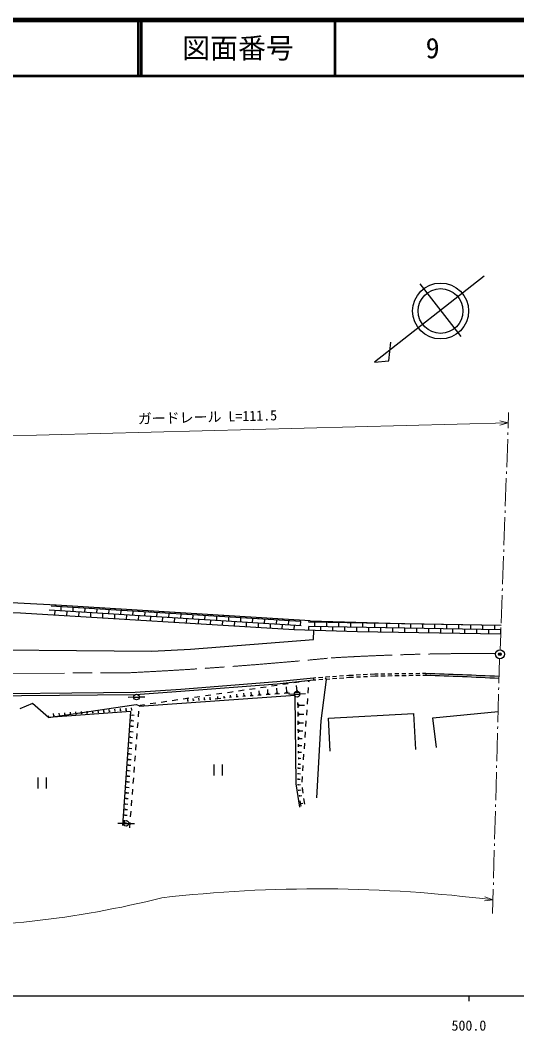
# Model space of a CAD drawing. Units: millimetres, scale not verified. Extents: x 40000 to 680000, y 20000 to 380000.
# Drawn here: x 487596 to 576578, y 198715 to 380000 of the extents above; entities that cross this region are included whole.
import ezdxf
from ezdxf.enums import TextEntityAlignment as Align

# ---------------------------------------------------------------- set-up
doc = ezdxf.new("R2010")
doc.units = ezdxf.units.MM
doc.header["$LTSCALE"] = 1000
doc.header["$PDMODE"] = 32
doc.header["$PDSIZE"] = 500
doc.linetypes.add('CHAIN', pattern=[18.5, 12, -1.5, 3.5, -1.5])
for name, color, linetype, lineweight in [('M-BGD', 7, 'Continuous', 25), ('M-BGD-EXST', 7, 'Continuous', 25), ('M-BMK', 2, 'CHAIN', 13), ('M-BMK-HTXT', 7, 'Continuous', 13), ('M-BMK-SRVR', 3, 'Continuous', 25), ('M-STR-HTXT', 7, 'Continuous', 13), ('M-TTL', 2, 'Continuous', 140), ('M-TTL-BAND', 7, 'Continuous', 25), ('M-TTL-LINE', 7, 'Continuous', 50)]:
    doc.layers.add(name, color=color, linetype=linetype, lineweight=lineweight)
doc.layers.add('M-OTRS', color=6, linetype='Continuous')
doc.layers.add('M-TTL-TXT', color=7, linetype='Continuous')
doc.styles.add('ＭＳ ゴシック', font='')
doc.styles.get('ＭＳ ゴシック').set_extended_font_data('MS Gothic')

msp = doc.modelspace()

# ---------------------------------------------------------------- linework, layer by layer
at = {"layer": 'M-BGD'}
for p, q in [((570745, 334111), (551077, 318678)), ((566611, 323266), (559263, 332689)), ((553665, 318918), (554033, 322253)), ((551077, 318678), (553665, 318918)), ((494027, 275069), (483641, 275585)), ((471250, 274027), (487667, 273717)), ((537968, 271385), (492764, 274156)), ((537876, 272142), (493156, 274883)), ((493791, 273342), (493837, 274090)), ((493883, 274839), (493895, 275041)), ((539552, 272235), (494027, 275069)), ((494910, 274025), (494956, 274773)), ((495937, 273210), (495983, 273959)), ((496029, 274707), (496044, 274943)), ((497056, 273893), (497102, 274642)), ((498083, 273079), (498129, 273827)), ((498175, 274576), (498189, 274809)), ((499202, 273761), (499248, 274510)), ((500321, 274444), (500335, 274676)), ((501348, 273630), (501394, 274379)), ((502467, 274313), (502481, 274542)), ((503494, 273498), (503540, 274247)), ((504613, 274181), (504627, 274409)), ((505640, 273367), (505686, 274115)), ((506759, 274050), (506773, 274275)), ((507786, 273235), (507832, 273984)), ((508905, 273918), (508919, 274142)), ((509932, 273104), (509978, 273852)), ((511051, 273787), (511064, 274008)), ((513197, 273655), (513210, 273874)), ((515343, 273524), (515356, 273741)), ((487667, 273717), (536711, 270711)), ((500229, 272947), (500275, 273696)), ((502375, 272816), (502421, 273564)), ((504521, 272684), (504567, 273433)), ((506667, 272552), (506713, 273301)), ((508813, 272421), (508859, 273170)), ((510959, 272289), (511005, 273038)), ((512078, 272972), (512124, 273721)), ((513105, 272158), (513151, 272906)), ((514224, 272841), (514270, 273589)), ((515251, 272026), (515297, 272775)), ((516370, 272709), (516416, 273458)), ((517397, 271895), (517443, 272643)), ((517489, 273392), (517502, 273607)), ((518516, 272578), (518562, 273326)), ((519543, 271763), (519589, 272512)), ((519635, 273260), (519648, 273474)), ((520662, 272446), (520708, 273195)), ((521689, 271632), (521735, 272380)), ((521781, 273129), (521794, 273340)), ((522808, 272315), (522854, 273063)), ((523835, 271500), (523881, 272249)), ((523927, 272997), (523940, 273207)), ((524954, 272183), (525000, 272932)), ((525981, 271369), (526027, 272117)), ((526073, 272866), (526085, 273073)), ((527100, 272052), (527146, 272800)), ((528127, 271237), (528173, 271986)), ((528219, 272734), (528231, 272940)), ((529246, 271920), (529292, 272669)), ((530365, 272603), (530377, 272806)), ((531392, 271788), (531438, 272537)), ((532511, 272471), (532523, 272672)), ((533538, 271657), (533584, 272406)), ((534657, 272340), (534669, 272539)), ((535684, 271525), (535730, 272274)), ((536803, 272208), (536815, 272405)), ((537830, 271394), (537876, 272142)), ((539343, 272018), (539347, 272248)), ((573764, 271406), (539343, 272018)), ((540405, 271249), (540418, 271998)), ((541493, 271979), (541497, 272178)), ((542554, 271210), (542568, 271960)), ((543643, 271941), (543646, 272115)), ((545792, 271903), (545795, 272052)), ((547942, 271865), (547944, 271989)), ((530273, 271106), (530319, 271854)), ((532419, 270974), (532465, 271723)), ((534565, 270843), (534611, 271591)), ((536711, 270711), (536757, 271460)), ((539319, 270631), (539330, 271268)), ((573738, 270656), (539330, 271268)), ((541468, 270565), (541480, 271229)), ((543617, 270499), (543629, 271191)), ((544704, 271172), (544717, 271922)), ((545766, 270433), (545779, 271153)), ((546854, 271134), (546867, 271884)), ((547915, 270366), (547929, 271115)), ((549003, 271096), (549017, 271846)), ((550065, 270327), (550078, 271077)), ((550092, 271827), (550093, 271926)), ((551153, 271058), (551166, 271807)), ((552215, 270289), (552228, 271038)), ((552241, 271788), (552243, 271863)), ((553303, 271019), (553316, 271769)), ((554364, 270250), (554378, 271000)), ((554391, 271750), (554392, 271800)), ((555452, 270981), (555466, 271731)), ((556514, 270212), (556527, 270962)), ((556541, 271712), (556541, 271746)), ((557602, 270943), (557615, 271693)), ((558664, 270174), (558677, 270924)), ((558690, 271674), (558691, 271714)), ((559752, 270905), (559765, 271655)), ((560813, 270136), (560827, 270886)), ((560840, 271636), (560841, 271682)), ((561901, 270867), (561915, 271617)), ((562963, 270098), (562976, 270848)), ((562990, 271597), (562991, 271649)), ((564051, 270828), (564064, 271578)), ((565113, 270059), (565126, 270809)), ((565139, 271559), (565140, 271617)), ((566201, 270790), (566214, 271540)), ((567262, 270021), (567276, 270771)), ((567289, 271521), (567290, 271585)), ((568350, 270752), (568364, 271502)), ((569412, 269983), (569425, 270733)), ((569439, 271483), (569440, 271552)), ((570500, 270714), (570513, 271464)), ((571562, 269945), (571575, 270695)), ((571588, 271445), (571590, 271520)), ((572650, 270676), (572663, 271426)), ((573711, 269907), (573725, 270657)), ((573738, 271406), (573739, 271488)), ((537598, 261257), (536609, 261110)), ((539356, 261518), (538587, 261404)), ((539341, 261296), (539356, 261518)), ((540563, 262002), (540127, 261971)), ((540127, 261971), (540154, 261604)), ((540588, 261635), (540154, 261604)), ((541810, 262092), (541062, 262038)), ((541834, 261725), (541086, 261671)), ((543056, 262183), (542308, 262129)), ((543081, 261815), (542333, 261761)), ((544303, 262273), (543555, 262219)), ((544328, 261905), (543580, 261851)), ((545550, 262363), (544802, 262309)), ((545575, 261995), (544827, 261941)), ((546484, 262430), (546049, 262399)), ((546507, 262062), (546073, 262031)), ((547326, 262474), (546484, 262430)), ((547344, 262106), (546507, 262062)), ((548575, 262540), (547826, 262500)), ((548592, 262172), (547843, 262133)), ((549823, 262605), (549074, 262566)), ((549841, 262237), (549092, 262198)), ((551165, 262676), (550322, 262631)), ((551177, 262307), (550340, 262263)), ((551714, 262683), (551165, 262676)), ((551740, 262318), (551177, 262307)), ((552964, 262701), (552214, 262690)), ((552990, 262340), (552240, 262327)), ((554214, 262718), (553464, 262708)), ((554240, 262363), (553490, 262349)), ((555464, 262736), (554714, 262725)), ((555489, 262385), (554740, 262372)), ((556714, 262753), (555964, 262743)), ((556739, 262408), (555989, 262394)), ((557964, 262770), (557214, 262760)), ((557989, 262431), (557239, 262417)), ((559213, 262788), (558463, 262777)), ((559239, 262453), (558489, 262440)), ((560263, 262803), (559713, 262795)), ((560302, 262472), (559739, 262462)), ((560263, 262803), (560302, 262472)), ((525498, 259462), (524738, 259354)), ((525728, 259496), (525498, 259462)), ((527706, 259790), (526717, 259643)), ((527706, 258822), (527674, 259281)), ((529685, 260083), (528696, 259936)), ((529045, 258936), (529008, 259479)), ((530474, 259058), (530430, 259690)), ((531663, 260377), (530674, 260230)), ((531997, 259188), (531946, 259915)), ((533641, 260670), (532652, 260523)), ((533835, 259238), (533421, 259209)), ((533725, 259334), (533518, 259319)), ((533621, 259327), (533563, 260155)), ((535620, 260964), (534631, 260817)), ((535838, 259273), (534902, 259208)), ((535595, 259374), (535127, 259341)), ((535470, 259483), (535236, 259466)), ((535353, 259474), (535288, 260410)), ((537744, 259406), (536693, 259333)), ((537472, 259519), (536947, 259482)), ((537332, 259641), (537069, 259623)), ((537200, 259632), (537127, 260683)), ((539203, 259301), (539272, 260298)), ((511873, 257489), (510883, 257344)), ((513851, 257780), (512862, 257635)), ((515830, 258071), (514841, 257925)), ((517809, 258361), (516820, 258216)), ((517746, 257863), (517546, 257848)), ((517646, 257855), (517616, 258254)), ((518743, 257938), (518543, 257923)), ((518643, 257931), (518613, 258330)), ((519788, 258647), (518798, 258506)), ((519740, 258014), (519541, 257999)), ((519640, 258007), (519610, 258405)), ((520737, 258090), (520538, 258075)), ((520637, 258082), (520607, 258481)), ((521768, 258930), (520778, 258789)), ((521734, 258166), (521535, 258150)), ((521635, 258158), (521604, 258557)), ((523529, 258302), (522532, 258226)), ((523748, 259212), (522758, 259071)), ((523030, 258264), (523000, 258663)), ((524293, 258468), (524048, 258451)), ((524171, 258460), (524149, 258766)), ((525432, 258548), (525123, 258526)), ((525278, 258537), (525251, 258923)), ((526647, 258632), (526266, 258606)), ((526457, 258619), (526423, 259095)), ((527944, 258723), (527484, 258691)), ((527821, 258830), (527591, 258814)), ((529326, 258819), (528783, 258781)), ((529181, 258945), (528910, 258927)), ((530801, 258922), (530169, 258878)), ((530632, 259069), (530316, 259047)), ((532373, 259032), (531646, 258981)), ((532179, 259201), (531815, 259175)), ((534050, 259148), (533222, 259091)), ((537382, 256653), (537370, 257595)), ((539065, 257305), (539134, 258303)), ((493616, 255235), (493587, 255634)), ((494613, 255308), (494584, 255707)), ((495610, 255380), (495582, 255779)), ((496608, 255452), (496579, 255851)), ((497605, 255524), (497576, 255923)), ((498603, 255597), (498574, 255995)), ((499700, 255676), (499500, 255662)), ((499600, 255669), (499571, 256068)), ((500697, 255748), (500498, 255734)), ((500597, 255741), (500569, 256140)), ((501695, 255820), (501495, 255806)), ((501595, 255813), (501566, 256212)), ((502692, 255893), (502492, 255878)), ((502592, 255885), (502563, 256284)), ((503689, 255965), (503490, 255950)), ((503590, 255958), (503561, 256357)), ((504687, 256037), (504487, 256023)), ((504587, 256030), (504558, 256429)), ((505684, 256109), (505485, 256095)), ((505584, 256102), (505555, 256501)), ((506681, 256182), (506482, 256167)), ((506582, 256174), (506553, 256573)), ((507679, 256254), (507479, 256239)), ((507579, 256247), (507550, 256646)), ((508784, 255043), (508862, 256040)), ((509101, 257082), (508966, 256936)), ((509894, 257198), (509101, 257082)), ((537403, 255071), (537392, 255906)), ((537497, 256890), (537491, 257361)), ((537504, 255281), (537499, 255699)), ((537613, 257009), (537610, 257245)), ((537612, 257127), (538554, 257139)), ((538927, 255310), (538996, 256308)), ((492718, 255170), (492648, 255165)), ((493715, 255243), (493516, 255228)), ((494713, 255315), (494513, 255300)), ((495710, 255387), (495511, 255373)), ((496708, 255459), (496508, 255445)), ((497705, 255531), (497506, 255517)), ((498702, 255604), (498503, 255589)), ((507552, 254274), (507566, 254473)), ((507559, 254374), (507958, 254345)), ((507623, 255271), (507637, 255471)), ((507630, 255371), (508029, 255343)), ((508629, 253049), (508707, 254046)), ((537421, 253587), (537412, 254322)), ((537603, 253773), (537598, 254140)), ((537600, 253957), (538335, 253966)), ((537607, 255387), (537605, 255596)), ((537606, 255492), (538441, 255502)), ((538789, 253315), (538858, 254312)), ((507410, 252279), (507424, 252478)), ((507417, 252379), (507816, 252350)), ((507481, 253276), (507495, 253476)), ((507488, 253376), (507887, 253348)), ((508474, 251055), (508551, 252052)), ((537439, 252194), (537431, 252835)), ((537597, 252357), (537593, 252677)), ((537595, 252517), (538235, 252525)), ((538651, 251320), (538720, 252317)), ((507268, 250284), (507282, 250483)), ((507275, 250384), (507674, 250355)), ((507339, 251281), (507353, 251481)), ((507346, 251381), (507745, 251353)), ((537456, 250887), (537449, 251439)), ((537592, 251027), (537588, 251303)), ((537590, 251165), (538142, 251172)), ((538513, 249324), (538582, 250322)), ((507126, 248289), (507141, 248488)), ((507133, 248389), (507532, 248360)), ((507197, 249286), (507211, 249486)), ((507204, 249386), (507603, 249358)), ((508318, 249061), (508396, 250058)), ((537471, 249661), (537465, 250129)), ((537486, 248509), (537481, 248900)), ((537484, 248704), (537972, 248711)), ((537587, 249779), (537584, 250013)), ((537586, 249896), (538054, 249902)), ((507055, 247291), (507070, 247491)), ((507063, 247391), (507462, 247363)), ((508163, 247067), (508241, 248064)), ((537500, 247429), (537496, 247746)), ((537498, 247587), (537894, 247592)), ((537513, 246415), (537510, 246663)), ((538376, 247329), (538445, 248327)), ((506914, 245296), (506928, 245496)), ((506921, 245396), (507320, 245368)), ((506984, 246294), (506999, 246493)), ((506992, 246394), (507391, 246365)), ((508008, 245073), (508085, 246070)), ((522284, 246500), (522284, 244500)), ((523784, 246500), (523784, 244500)), ((537407, 244746), (537411, 244946)), ((537409, 244846), (537809, 244837)), ((537428, 245745), (537432, 245945)), ((537430, 245845), (537830, 245837)), ((537511, 246539), (537822, 246543)), ((538238, 245334), (538307, 246331)), ((490752, 244150), (490752, 242150)), ((492252, 244150), (492252, 242150)), ((506772, 243301), (506786, 243501)), ((506779, 243401), (507178, 243373)), ((506843, 244299), (506857, 244498)), ((506850, 244399), (507249, 244370)), ((507852, 243079), (507930, 244076)), ((537386, 243746), (537390, 243946)), ((537388, 243846), (537788, 243838)), ((537414, 242749), (537388, 242947)), ((538100, 243339), (538169, 244336)), ((506630, 241307), (506644, 241506)), ((506637, 241406), (507036, 241378)), ((506701, 242304), (506715, 242503)), ((506708, 242404), (507107, 242375)), ((507697, 241085), (507775, 242082)), ((537401, 242848), (537797, 242901)), ((537546, 241758), (537520, 241956)), ((537533, 241857), (537929, 241910)), ((538304, 241356), (538161, 242346)), ((506488, 239312), (506502, 239511)), ((506495, 239411), (506894, 239383)), ((506559, 240309), (506573, 240509)), ((506566, 240409), (506965, 240380)), ((507542, 239091), (507619, 240088)), ((537678, 240766), (537652, 240965)), ((537665, 240866), (538062, 240918)), ((537916, 238982), (537784, 239973)), ((537850, 239478), (538247, 239531)), ((538590, 239377), (538447, 240366)), ((506346, 237317), (506360, 237516)), ((506417, 238314), (506431, 238514)), ((506424, 238414), (506823, 238385)), ((507386, 237097), (507464, 238094)), ((506218, 235521), (506289, 236519)), ((506254, 236020), (506653, 235991)), ((506353, 237416), (506752, 237388)), ((507231, 235103), (507309, 236100))]:
    msp.add_line(p, q, dxfattribs=at)
for points in [[(539552, 272235), (555915, 271756), (573767, 271487)], [(470698, 267190), (511188, 266831), (518098, 267165), (540143, 268928), (540187, 270539)], [(536711, 270711), (548029, 270363), (573711, 269907)], [(540154, 261604), (533622, 260900), (516383, 259575), (508231, 258987), (474134, 258674), (461815, 258689), (448069, 259758), (434820, 260780), (428185, 261260)], [(540127, 261971), (533587, 261285), (516355, 259960), (508215, 259373), (474133, 259061), (461830, 259075), (448099, 260143), (434848, 261165), (428213, 261645)], [(542257, 262017), (542426, 261720), (541488, 254344), (540672, 240526)], [(537697, 238815), (537056, 242994), (536854, 258843), (508929, 256896)], [(492666, 254917), (489798, 257412), (487513, 256440)], [(492666, 254917), (507557, 257127), (508358, 257246), (509022, 256997)], [(505971, 235539), (507425, 255986), (492666, 254917)], [(543137, 248875), (542845, 254767), (558064, 255645), (558440, 249159)], [(562171, 249538), (561539, 254880), (573229, 256010)]]:
    msp.add_lwpolyline(points, dxfattribs=at)
for radius in [5016, 4013]:
    msp.add_circle((562925, 327839), radius, dxfattribs=at)
for centre, radius, start, end in [((217360, -8677186), 8946562, 87.71925, 87.80344), ((538995, -393860), 656678, 86.99781, 88.14065)]:
    msp.add_arc(centre, radius, start, end, dxfattribs=at)
at = {"layer": 'M-BGD-EXST'}
for p, q in [((507936, 258566), (506937, 258526)), ((507936, 258586), (508936, 258586)), ((508936, 258595), (509936, 258612)), ((536708, 259082), (535709, 259064)), ((536708, 259090), (537708, 259090)), ((537706, 259135), (538702, 259225)), ((506063, 235924), (505063, 235920)), ((506063, 235926), (507063, 235926)), ((507063, 235918), (508063, 235900))]:
    msp.add_line(p, q, dxfattribs=at)
for centre in [(537208, 259090), (508436, 258586), (506563, 235926)]:
    msp.add_circle(centre, 500, dxfattribs=at)
at = {"layer": 'M-BMK'}
msp.add_line((483508, 262830), (507244, 262950), dxfattribs=at)
for centre, radius, start, end in [((470830, 1004852), 742795, 272.80994, 275.60152), ((569780, -176649), 443043, 89.61412, 93.42217)]:
    msp.add_arc(centre, radius, start, end, dxfattribs=at)
at = {"layer": 'M-BMK-HTXT'}
for p, q in [((575122, 309640), (575023, 306838)), ((574952, 304839), (574774, 299842)), ((574994, 306038), (574980, 305639)), ((574703, 297843), (574526, 292847)), ((574746, 299043), (574732, 298643)), ((574498, 292047), (574483, 291647)), ((574455, 290848), (574278, 285851)), ((574249, 285051), (574235, 284652)), ((574207, 283852), (574029, 278855)), ((574001, 278056), (573986, 277656)), ((573958, 276857), (573781, 271860)), ((573752, 271060), (573738, 270661)), ((573710, 269861), (573610, 267059)), ((573484, 265464), (573366, 261099)), ((573345, 260299), (573334, 259900)), ((573312, 259100), (573177, 254102)), ((573123, 252102), (572988, 247104)), ((573156, 253302), (573145, 252902)), ((572934, 245105), (572799, 240107)), ((572966, 246305), (572956, 245905)), ((572777, 239307), (572767, 238907)), ((572745, 238108), (572610, 233109)), ((572588, 232310), (572577, 231910)), ((572556, 231110), (572421, 226112)), ((572399, 225312), (572388, 224912)), ((572367, 224113), (572249, 219748))]:
    msp.add_line(p, q, dxfattribs=at)
at = {"layer": 'M-BMK-SRVR'}
msp.add_circle((573554, 266261), 800, dxfattribs=at)
at = {"layer": 'M-OTRS'}
msp.add_point((573554, 266261), dxfattribs=at)
at = {"layer": 'M-STR-HTXT'}
for p, q in [((469700, 304998), (575056, 307777)), ((575056, 307777), (573547, 308112)), ((575056, 307777), (573567, 307362)), ((572315, 222188), (570779, 222006)), ((572315, 222188), (570874, 222750))]:
    msp.add_line(p, q, dxfattribs=at)
for centre, radius, start, end in [((541045, -22584), 246761, 82.71994, 96.52804), ((470653, 390393), 173075, 268.48406, 284.15966)]:
    msp.add_arc(centre, radius, start, end, dxfattribs=at)
at = {"layer": 'M-TTL'}
msp.add_line((680000, 380000), (40000, 380000), dxfattribs=at)
at = {"layer": 'M-TTL-BAND'}
for p, q in [((40000, 205000), (579000, 205000)), ((568000, 205000), (568000, 204000))]:
    msp.add_line(p, q, dxfattribs=at)
at = {"layer": 'M-TTL-LINE'}
for p, q in [((508747, 380000), (508747, 370000)), ((509247, 380000), (509247, 370000)), ((543997, 380000), (543997, 370000)), ((40000, 370000), (680000, 370000))]:
    msp.add_line(p, q, dxfattribs=at)

# ---------------------------------------------------------------- texts
at = {"layer": 'M-STR-HTXT', "style": 'ＭＳ ゴシック'}
msp.add_text('ガードレール L=111.5', height=1833, rotation=1.511, dxfattribs=at).set_placement((521181, 307356), align=Align.BOTTOM_CENTER)
at = {"layer": 'M-TTL-BAND', "style": 'ＭＳ ゴシック'}
msp.add_text('500.0', height=1833, dxfattribs=at).set_placement((568000, 198195), align=Align.BOTTOM_CENTER)
at = {"layer": 'M-TTL-TXT', "style": 'ＭＳ ゴシック'}
for s, p in [('図面番号', (526622, 375000)), ('9', (561497, 375000))]:
    msp.add_text(s, height=3666, dxfattribs=at).set_placement(p, align=Align.MIDDLE_CENTER)

doc.saveas('drawing.dxf')
